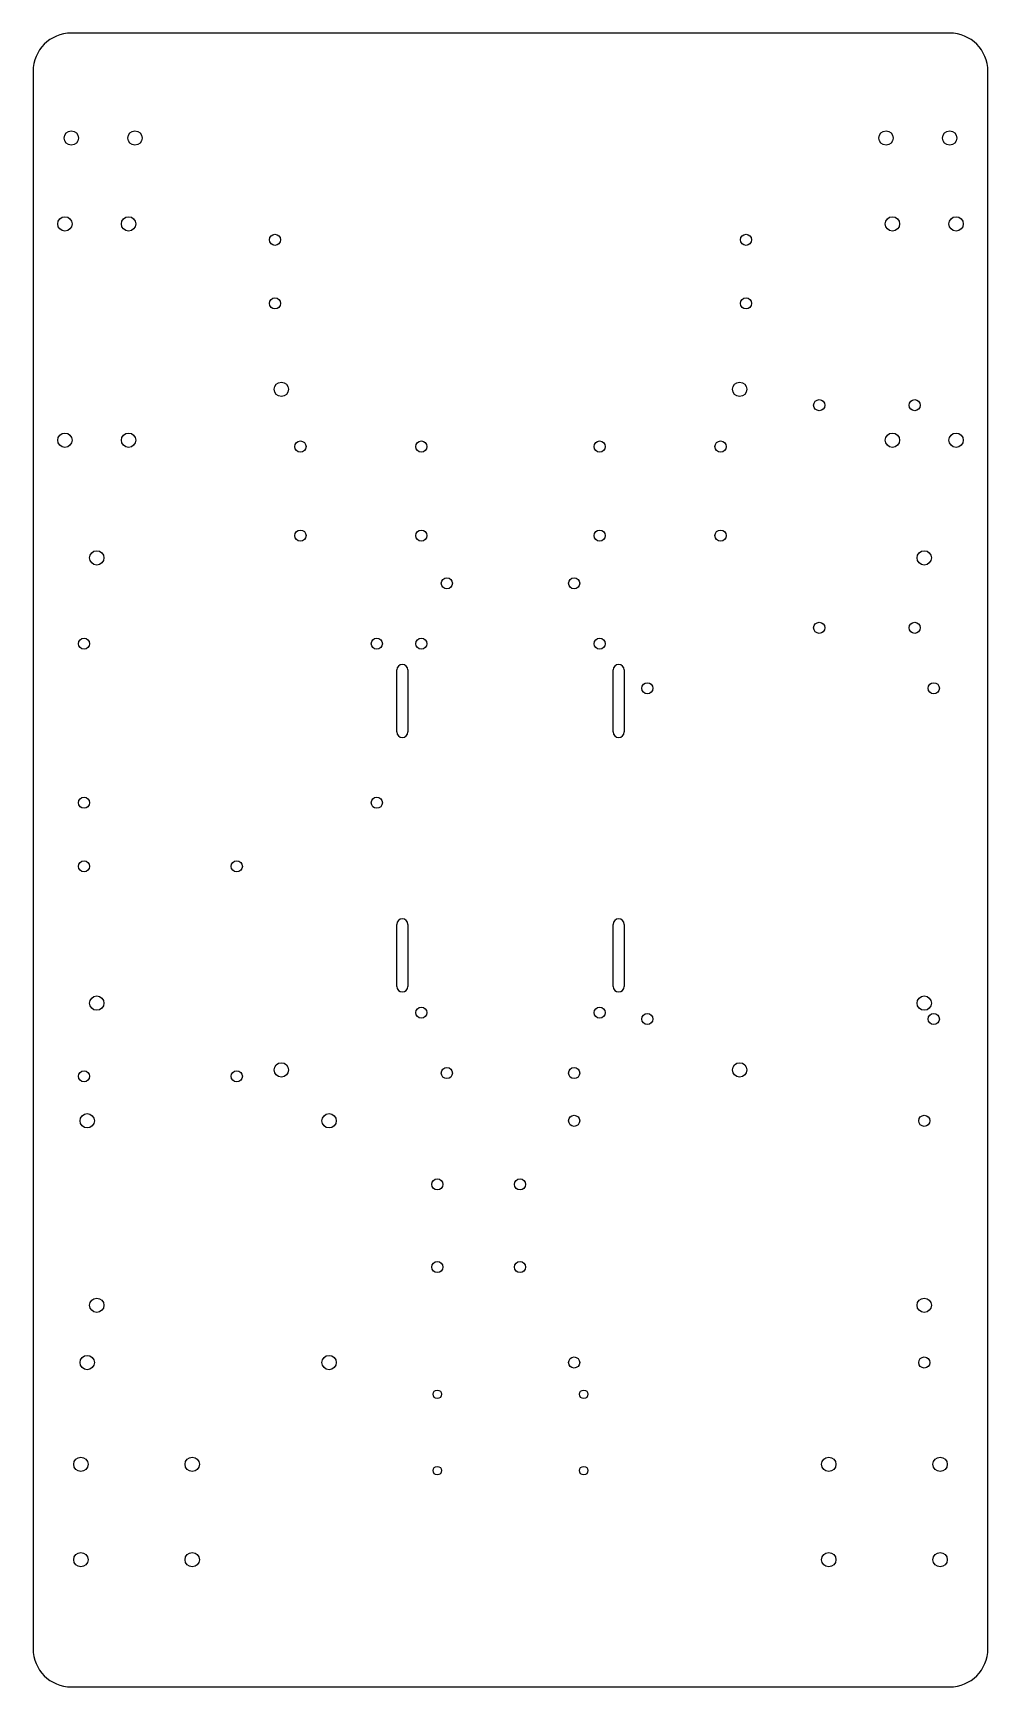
# Model space of a CAD drawing. Header units: millimetres. Extents: x 0 to 300, y 0 to 520.
import ezdxf

# ---------------------------------------------------------------- set-up
doc = ezdxf.new("R2010")
doc.units = ezdxf.units.MM

msp = doc.modelspace()

# ---------------------------------------------------------------- linework, layer by layer
for p, q in [((288, 520), (12, 520)), ((0, 508), (0, 12)), ((300, 12), (300, 508)), ((114.25, 300.25), (114.25, 319.75)), ((117.75, 319.75), (117.75, 300.25)), ((182.25, 300.25), (182.25, 319.75)), ((185.75, 319.75), (185.75, 300.25)), ((114.25, 220.25), (114.25, 239.75)), ((117.75, 239.75), (117.75, 220.25)), ((182.25, 220.25), (182.25, 239.75)), ((185.75, 239.75), (185.75, 220.25)), ((12, 0), (288, 0))]:
    msp.add_line(p, q)
for centre, radius in [((12, 487), 2.25), ((32, 487), 2.25), ((268, 487), 2.25), ((288, 487), 2.25), ((10, 460), 2.25), ((30, 460), 2.25), ((270, 460), 2.25), ((290, 460), 2.25), ((76, 455), 1.75), ((224, 455), 1.75), ((76, 435), 1.75), ((224, 435), 1.75), ((78, 408), 2.25), ((222, 408), 2.25), ((247, 403), 1.75), ((277, 403), 1.75), ((10, 392), 2.25), ((30, 392), 2.25), ((84, 390), 1.75), ((122, 390), 1.75), ((178, 390), 1.75), ((216, 390), 1.75), ((270, 392), 2.25), ((290, 392), 2.25), ((84, 362), 1.75), ((122, 362), 1.75), ((178, 362), 1.75), ((216, 362), 1.75), ((20, 355), 2.25), ((280, 355), 2.25), ((130, 347), 1.75), ((170, 347), 1.75), ((247, 333), 1.75), ((277, 333), 1.75), ((16, 328), 1.75), ((108, 328), 1.75), ((122, 328), 1.75), ((178, 328), 1.75), ((193, 314), 1.75), ((283, 314), 1.75), ((16, 278), 1.75), ((108, 278), 1.75), ((16, 258), 1.75), ((64, 258), 1.75), ((20, 215), 2.25), ((122, 212), 1.75), ((178, 212), 1.75), ((280, 215), 2.25), ((193, 210), 1.75), ((283, 210), 1.75), ((16, 192), 1.75), ((64, 192), 1.75), ((78, 194), 2.25), ((130, 193), 1.75), ((170, 193), 1.75), ((222, 194), 2.25), ((17, 178), 2.25), ((93, 178), 2.25), ((170, 178), 1.75), ((280, 178), 1.75), ((127, 158), 1.75), ((153, 158), 1.75), ((127, 132), 1.75), ((153, 132), 1.75), ((20, 120), 2.25), ((280, 120), 2.25), ((17, 102), 2.25), ((93, 102), 2.25), ((170, 102), 1.75), ((280, 102), 1.75), ((127, 92), 1.35), ((173, 92), 1.35), ((15, 70), 2.25), ((50, 70), 2.25), ((127, 68), 1.35), ((173, 68), 1.35), ((250, 70), 2.25), ((285, 70), 2.25), ((15, 40), 2.25), ((50, 40), 2.25), ((250, 40), 2.25), ((285, 40), 2.25)]:
    msp.add_circle(centre, radius)
for centre, radius, start, end in [((12, 508), 12, 90, 180), ((288, 508), 12, 0, 90), ((116, 319.75), 1.75, 0, 180), ((184, 319.75), 1.75, 0, 180), ((116, 300.25), 1.75, 180, 360), ((184, 300.25), 1.75, 180, 360), ((116, 239.75), 1.75, 0, 180), ((184, 239.75), 1.75, 0, 180), ((116, 220.25), 1.75, 180, 360), ((184, 220.25), 1.75, 180, 360), ((12, 12), 12, 180, 270), ((288, 12), 12, -90, 0)]:
    msp.add_arc(centre, radius, start, end)

doc.saveas('drawing.dxf')
